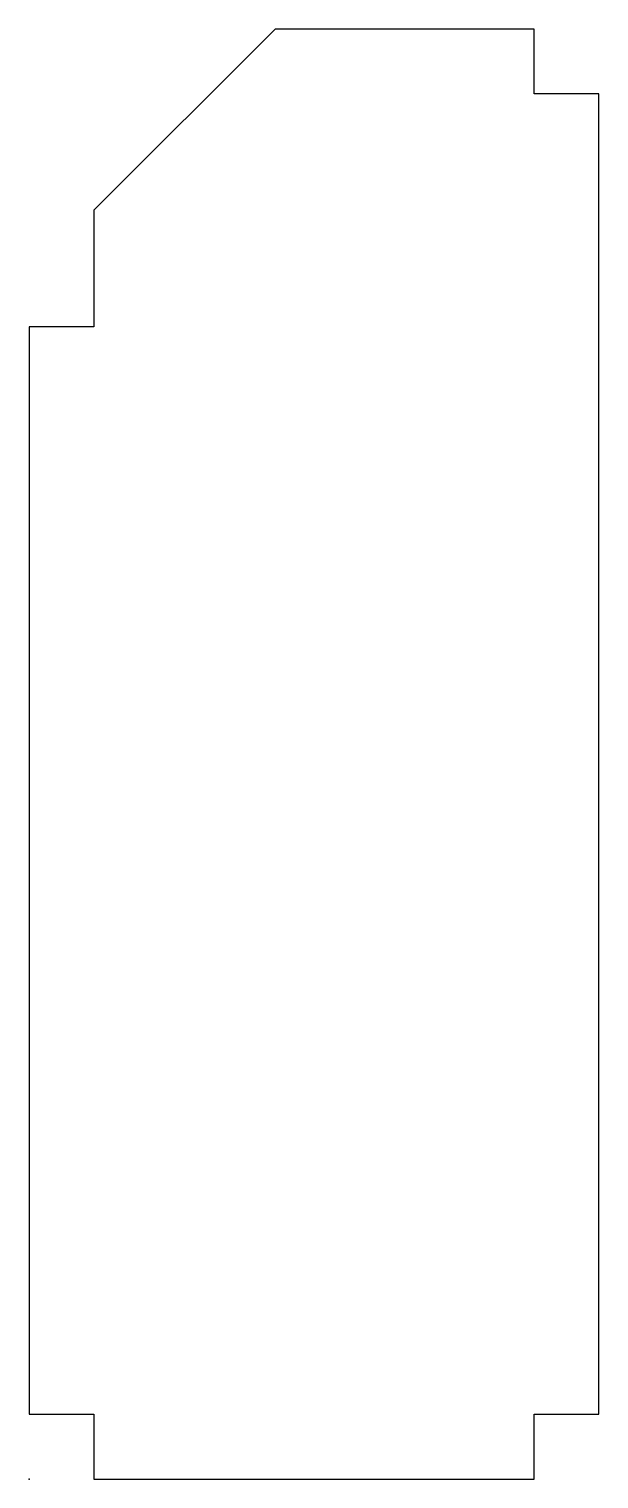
# Model space of a CAD drawing. Header units: millimetres. Extents: x 0 to 44, y 0 to 112.
import ezdxf

# ---------------------------------------------------------------- set-up
doc = ezdxf.new("R2010")
doc.units = ezdxf.units.MM
doc.layers.get('0').update_dxf_attribs({"linetype": 'CONTINUOUS'})

msp = doc.modelspace()

# ---------------------------------------------------------------- linework, layer by layer
msp.add_lwpolyline([(0, 5), (5, 5), (5, 0), (39, 0), (39, 5), (44, 5), (44, 107), (39, 107), (39, 112), (19, 112), (5, 98), (5, 89), (0, 89)], close=True)
msp.add_point((0, 0))

doc.saveas('drawing.dxf')
